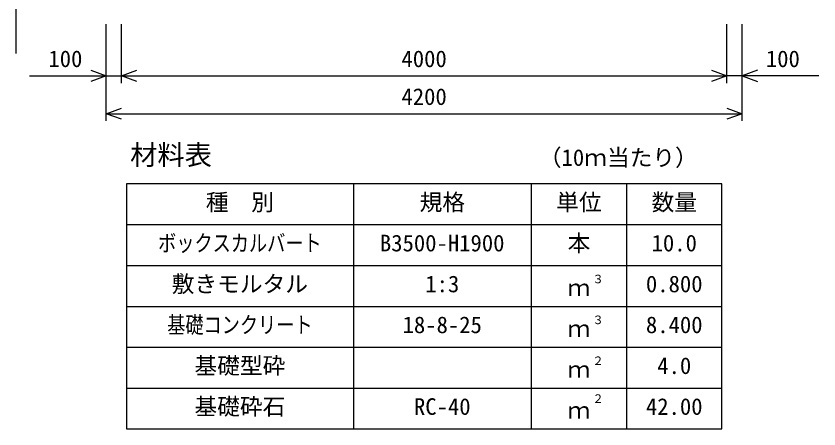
# Model space of a CAD drawing. Units: millimetres, scale not verified. Extents: x -100800 to 100800, y -35640 to 35640.
# Drawn here: x 48463 to 53767, y -24001 to -21274 of the extents above; entities that cross this region are included whole.
import ezdxf
from ezdxf.enums import TextEntityAlignment as Align

# ---------------------------------------------------------------- set-up
doc = ezdxf.new("R2010")
doc.units = ezdxf.units.MM
doc.header["$LTSCALE"] = 120
for name, color, linetype, lineweight in [('0-0_DIM', 7, 'Continuous', 25), ('0-3_HYO', 3, 'Continuous', 25), ('0-4_HYO2', 4, 'Continuous', 25), ('0-7_TXT', 7, 'Continuous', 25)]:
    doc.layers.add(name, color=color, linetype=linetype, lineweight=lineweight)
doc.styles.add('ＭＳ ゴシック', font='')
doc.styles.get('ＭＳ ゴシック').set_extended_font_data('MS Gothic')

msp = doc.modelspace()

# ---------------------------------------------------------------- linework, layer by layer
at = {"layer": '0-0_DIM'}
for p, q in [((48463, -21521.8), (48463, -21199.7)), ((49059.1, -21966.9), (49059.1, -21327.3)), ((49159.1, -21716.9), (49159.1, -21327.3)), ((53159.1, -21716.9), (53159.1, -21327.3)), ((53259.1, -21966.9), (53259.1, -21327.3)), ((48551.1, -21668.9), (49059.1, -21668.9)), ((49059.1, -21668.9), (49159.1, -21668.9)), ((49159.1, -21668.9), (53159.1, -21668.9)), ((49059.1, -21918.9), (53259.1, -21918.9))]:
    msp.add_line(p, q, dxfattribs=at)
for points in [[(48957.6, -21632), (49059.1, -21668.9), (48957.6, -21705.9)], [(49260.6, -21705.9), (49159.1, -21668.9), (49260.6, -21632)], [(53057.6, -21632), (53159.1, -21668.9), (53057.6, -21705.9)], [(53360.6, -21632), (53259.1, -21668.9), (53360.6, -21705.9)], [(53767.1, -21668.9), (53259.1, -21668.9), (53159.1, -21668.9)], [(49160.6, -21955.9), (49059.1, -21918.9), (49160.6, -21882)], [(53157.6, -21882), (53259.1, -21918.9), (53157.6, -21955.9)]]:
    msp.add_lwpolyline(points, dxfattribs=at)
at = {"layer": '0-3_HYO'}
for p, q in [((50691.6, -22381.4), (50691.6, -24001.4)), ((51866.6, -22381.4), (51866.6, -24001.4)), ((52496.6, -22381.4), (52496.6, -24001.4)), ((49191.6, -22651.4), (53126.6, -22651.4))]:
    msp.add_line(p, q, dxfattribs=at)
msp.add_lwpolyline([(49191.6, -24001.4), (53126.6, -24001.4), (53126.6, -22381.4), (49191.6, -22381.4)], close=True, dxfattribs=at)
at = {"layer": '0-4_HYO2'}
for p, q in [((49191.6, -22921.4), (53126.6, -22921.4)), ((49191.6, -23191.4), (53126.6, -23191.4)), ((49191.6, -23461.4), (53126.6, -23461.4)), ((49191.6, -23731.4), (53126.6, -23731.4))]:
    msp.add_line(p, q, dxfattribs=at)

# ---------------------------------------------------------------- texts
at = {"layer": '0-0_DIM', "style": 'ＭＳ ゴシック'}
for s, p in [('100', (48676.7, -21643.9)), ('4000', (51009.1, -21643.9)), ('100', (53416.5, -21643.9)), ('4200', (51009.1, -21893.9))]:
    msp.add_text(s, height=110, dxfattribs=at).set_placement(p, align=Align.BOTTOM_LEFT)
at = {"layer": '0-7_TXT', "style": 'ＭＳ ゴシック'}
for s, height, p in [('材料表', 132, (49216.6, -22296.4)), ('（10ｍ当たり）', 110, (51916.6, -22296.4)), ('種\u3000別', 110, (49716.6, -22591.4)), ('規格', 110, (51129.1, -22591.4)), ('単位', 110, (52031.6, -22591.4)), ('数量', 110, (52661.6, -22591.4)), ('B3500-H1900', 110, (50866.6, -22861.4)), ('本', 110, (52106.6, -22861.4)), ('10.0', 110, (52661.6, -22861.4)), ('敷きモルタル', 110, (49491.6, -23131.4)), ('1:3', 110, (51166.6, -23131.4)), ('３', 55, (52270.5, -23055.5)), ('0.800', 110, (52624.1, -23131.4)), ('ｍ', 110, (52106.6, -23156.4)), ('18-8-25', 110, (51016.6, -23401.4)), ('３', 55, (52270.5, -23325.5)), ('8.400', 110, (52624.1, -23401.4)), ('ｍ', 110, (52106.6, -23426.4)), ('基礎型砕', 110, (49641.6, -23671.4)), ('２', 55, (52270.5, -23595.5)), ('4.0', 110, (52699.1, -23671.4)), ('ｍ', 110, (52106.6, -23696.4)), ('基礎砕石', 110, (49641.6, -23941.4)), ('RC-40', 110, (51091.6, -23941.4)), ('２', 55, (52270.5, -23845.5)), ('42.00', 110, (52624.1, -23941.4)), ('ｍ', 110, (52106.6, -23966.4))]:
    msp.add_text(s, height=height, dxfattribs=at).set_placement(p, align=Align.BOTTOM_LEFT)
at = {"layer": '0-7_TXT', "style": 'ＭＳ ゴシック', "width": 0.8}
for s, p in [('ボックスカルバート', (49401.6, -22861.4)), ('基礎コンクリート', (49461.6, -23401.4))]:
    msp.add_text(s, height=110, dxfattribs=at).set_placement(p, align=Align.BOTTOM_LEFT)

doc.saveas('drawing.dxf')
